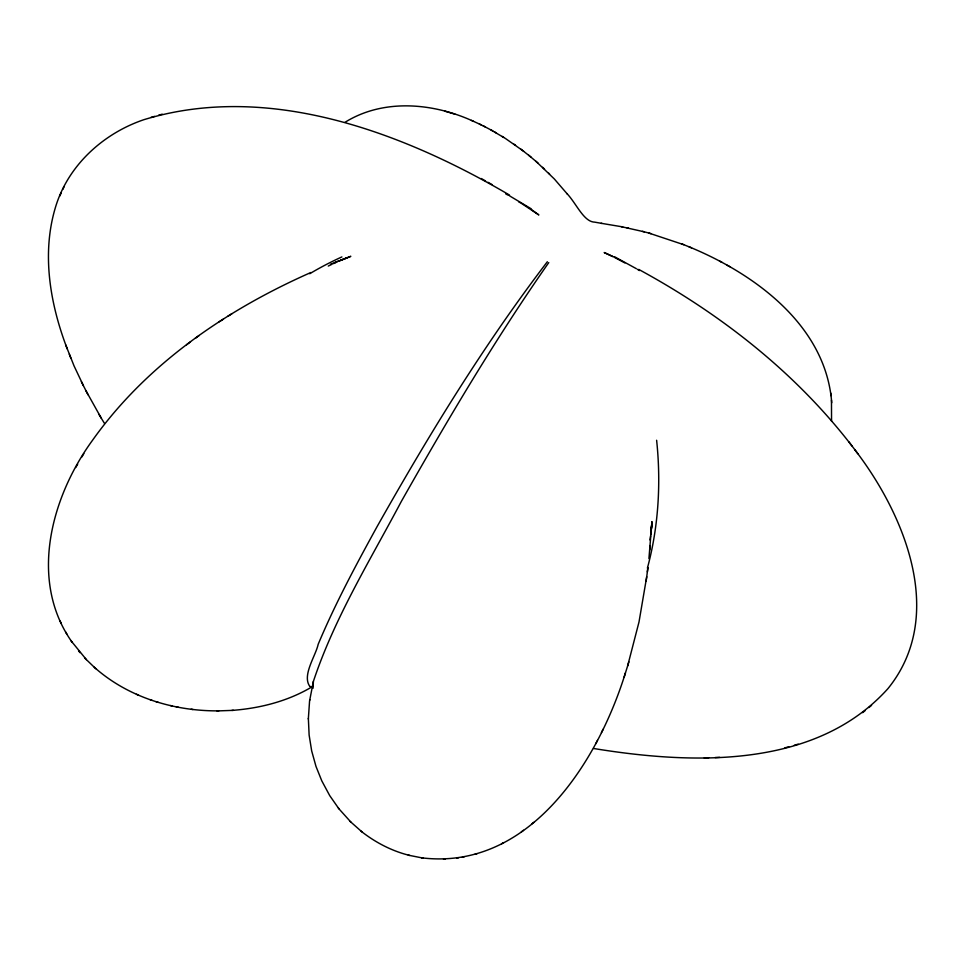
<?xml version="1.0" encoding="UTF-8"?>
<svg xmlns="http://www.w3.org/2000/svg" width="965" height="965" viewBox="0 0 965 965"><rect width="100%" height="100%" fill="white"/><g stroke="black" fill="none" stroke-linecap="round" stroke-linejoin="round"><path stroke-width="1.45" d="M548.771 262.589C495.093 339.403 447.302 420.161 401.199 501.679C370.029 560.472 334.445 617.998 313.384 681.411L309.572 700.952L308.342 718.949M648.926 558.602L651.954 521.607L650.844 534.357L651.894 523.464L651.025 531.763M831.553 421.21L831.468 400.125M308.366 718.479L309.126 735.077L311.671 750.891L315.989 766.415L321.791 780.854L329.704 795.594L338.896 808.767L350.898 822.108M649.735 549.966L650.157 545.575M627.648 665.91L639.011 621.967L646.719 576.732M647.346 571.907L647.925 567.492L646.14 581.232M649.988 539.978L650.531 535.889M313.384 681.411L313.094 688.214M309.681 700.349L309.813 699.697M421.596 857.825C529.158 870.985 597.926 761.928 625.441 672.907M624.174 676.984L628.891 661.894M509.52 195.075C402.176 132.084 268.306 81.772 143.857 119.696C102.905 133.568 67.55 165.859 55.258 208.018C41.459 254.471 50.252 304.482 67.236 348.86M59.77 196.04L61.109 193.157M62.822 189.405L64.148 186.534M601.448 732.544L603.161 729.202M595.743 743.774L597.48 740.408M310.827 272.528C226.329 309.861 146.596 364.179 92.544 440.245C51.193 496.903 28.335 580.701 72.266 642.461M75.692 467.543L77.67 464.177M81.88 456.964L83.822 453.622M547.336 261.756C483.513 345.265 428.641 435.263 377.038 526.697C355.916 565.116 335.132 603.849 318.173 644.318C315.651 656.079 301.671 675.56 309.934 686.561M593.523 748.478C691.808 764.509 815.184 769.358 887.909 688.672C946.918 615.839 904.724 514.574 854.749 449.63M862.626 712.665L865.279 710.505M868.898 707.538L871.564 705.367M521.365 831.866L523.476 830.25M531.715 823.941L533.85 822.313M186.547 344.782L190.479 341.887M195.268 338.353L199.104 335.518M219.2 321.791L223.398 319.138M227.752 316.363L231.841 313.77M501.559 843.808L503.646 842.614M312.25 686.694C288.028 701.229 259.887 708.37 231.89 710.409M345 122.302C383.684 98.225 433.514 102.941 473.465 121.313M328.269 266.063L331.839 264.35M333.42 263.662L336.001 262.48M339.921 260.743L350.826 256.316L330.525 264.253M334.831 262.528L339.149 260.84M340.995 260.116L346.712 257.908M150.926 117.416L154.557 116.379M158.658 115.197L162.229 114.172M784.871 747.851L788.743 746.789M794.292 745.233L798.2 744.16M462.344 857.222L464.286 856.763M475.045 854.182L477.06 853.699M311.273 686.585L310.344 686.61M443.49 859.2L445.287 859.043M456.59 858.018L458.508 857.849M94.232 667.201C127.947 697.345 174.062 711.241 218.802 710.867M704.257 757.959L708.684 757.79M715.101 757.537L719.637 757.356M216.98 710.94L233.446 710.349M601.135 223.289L621.315 226.666L644.294 231.829M176.209 706.863L178.236 707.188M191.179 709.239L192.964 709.528M601.955 223.422L594.693 222.143C583.729 221.914 576.503 203.663 566.95 193.567M350.15 821.432L362.02 831.951C376.157 842.855 392.393 851.251 409.775 855.448M621.315 226.666L622.702 226.944M626.864 227.764L628.42 228.078M408.292 855.159L423.225 858.138M648.999 233.108L683.775 244.7M642.461 231.347L651.013 233.639M155.98 701.664L158.043 702.218M170.479 705.536L172.337 706.042M454.925 114.147L444.648 111.108M136.439 694.269L138.502 695.077M150.142 699.625L152.036 700.361M689.034 246.811C754.968 273.879 825.968 325.7 831.721 402.767M681.471 243.771L691.519 247.812M479.376 124.027L485.178 126.873M471.403 120.372L481.306 124.907M612.787 256.425L604.174 252.528L613.559 256.979M614.391 256.666L636.285 268.644M505.829 194.001L508.688 195.412M614.717 257.546L624.886 262.926M509.641 195.907L531.353 208.886M491.004 129.973L505.419 138.465L523.585 151.203M483.236 125.86L492.813 130.926M638.721 269.416C723.038 315.193 800.48 376.314 857.849 453.743M719.528 261.033L721.977 262.384M727.212 265.254L729.805 266.69M481.233 178.525L485.516 180.938M487.976 182.313L491.945 184.532M518.639 201.757L520.581 202.891M494.611 131.94L496.42 133.025M502.09 136.403L503.754 137.404M521.558 203.458L538.856 214.942L531.703 209.767M637.334 269.271L639.397 270.574M514.031 144.195L515.551 145.305M520.823 149.117L531.1 157.186M528.639 155.184L538.096 163.181M535.913 161.276L554.308 178.947L567.311 194.025M361.139 831.154L362.02 831.951M542.62 167.307L544.525 169.104M70.795 640.495L86.367 659.602M84.643 657.949L95.861 668.769M548.759 173.218L549.58 174.038M848.911 441.898L851.926 445.902M78.539 650.772L79.95 652.654M338.365 808.007L338.896 808.767M86.042 390.909L101.313 418.231M98.925 414.311L104.389 423.285M60.083 621.062L61.253 623.306M65.801 632.135L66.911 634.307M65.716 344.915L74.052 365.916L83.4 385.662M81.386 381.694L88.02 394.794M69.311 354.203L70.819 358.099M830.744 393.057L830.998 395.638M309.729 273.722A266.243 206.329 -13.2 0 1 341.887 256.931M656.622 440.257A266.485 184.882 81 0 1 647.394 568.144"/></g></svg>
